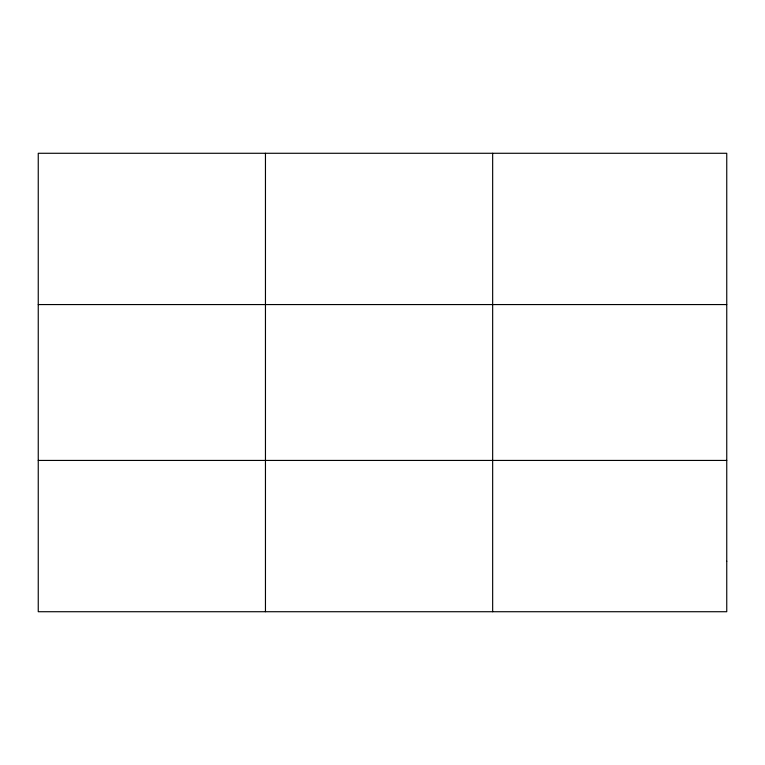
<?xml version="1.0" encoding="UTF-8"?>
<svg xmlns="http://www.w3.org/2000/svg" width="765" height="765" viewBox="0 0 765 765"><rect width="100%" height="100%" fill="white"/><g stroke="black" fill="none" stroke-linecap="round" stroke-linejoin="round"><path stroke-width="1.15" d="M265.455 153.277L265.455 611.723M492.66 153.277L492.66 611.723M38.25 304.566L726.75 304.566M38.25 460.434L726.75 460.434M726.75 561.29L726.75 611.723L38.25 611.723L38.25 153.277L726.75 153.277L726.75 561.29"/></g></svg>
